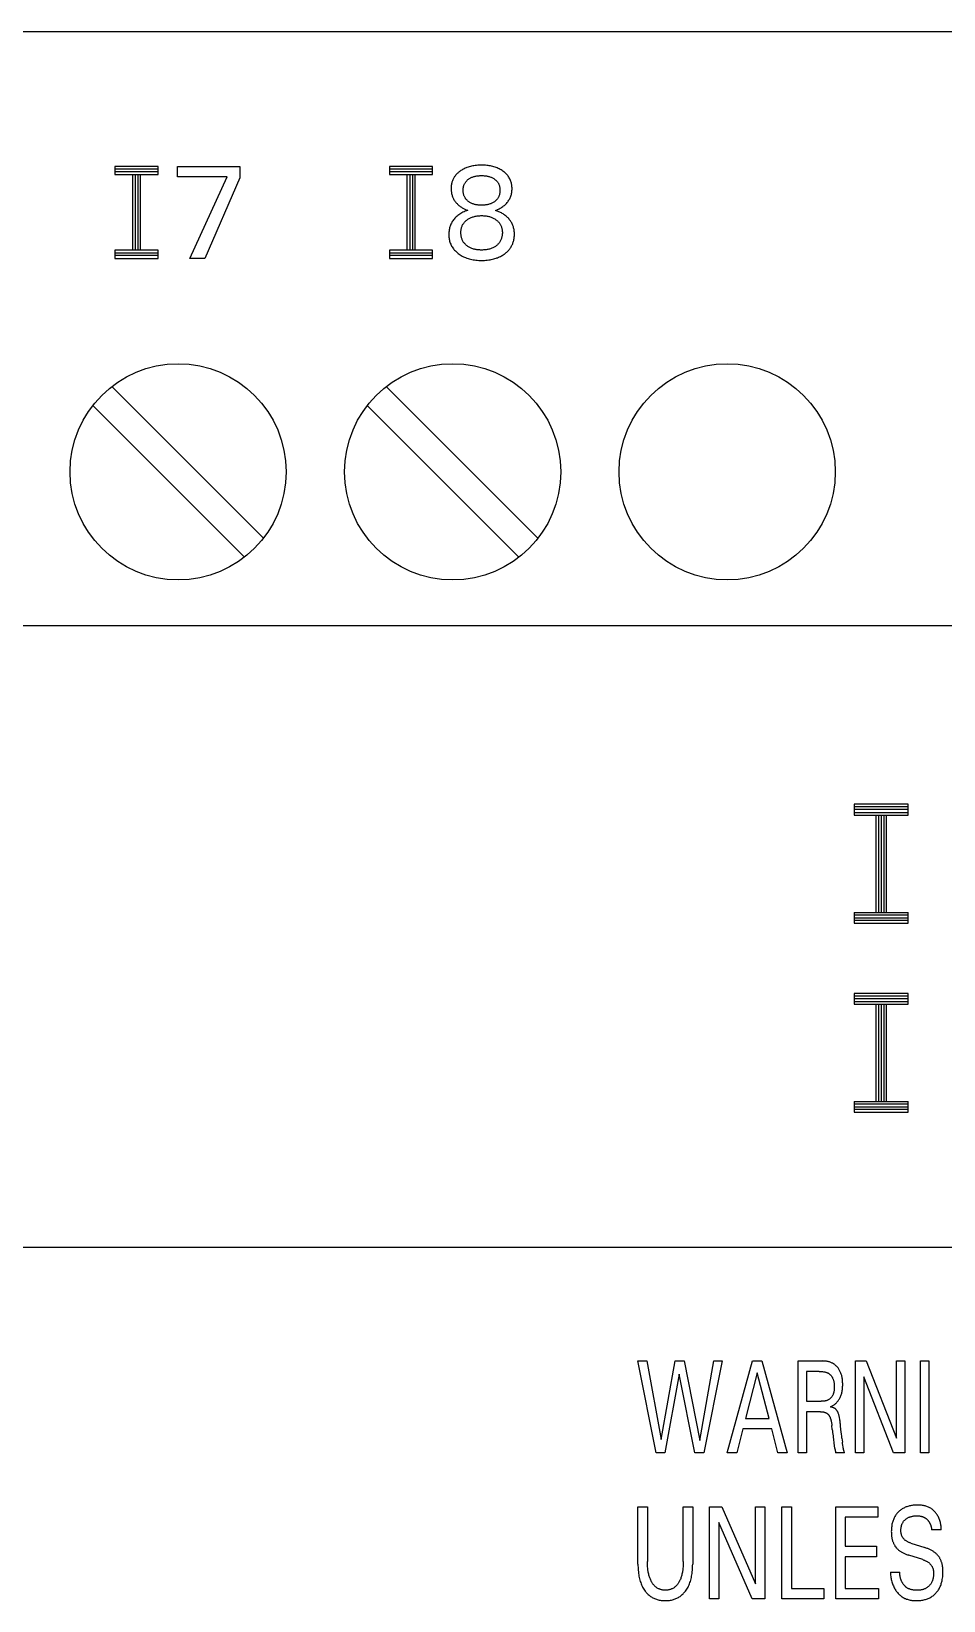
# Model space of a CAD drawing. Extents: x 0 to 420, y 0 to 297.
# Drawn here: x 134.96 to 151.84, y 223.99 to 253.03 of the extents above; entities that cross this region are included whole.
import ezdxf

# ---------------------------------------------------------------- set-up
doc = ezdxf.new("R2010")
doc.units = 0
doc.header["$LTSCALE"] = 23.1
doc.layers.add('10000_FRONT', color=7, linetype='CONTINUOUS')

msp = doc.modelspace()

# ---------------------------------------------------------------- linework, layer by layer
at = {"layer": '10000_FRONT', "color": 7, "linetype": 'CONTINUOUS'}
for p, q in [((89.189, 253.026), (194.189, 253.026)), ((136.509, 250.526), (136.509, 250.376)), ((137.309, 250.526), (136.509, 250.526)), ((137.309, 250.476), (136.509, 250.476)), ((137.309, 250.426), (136.509, 250.426)), ((136.509, 250.376), (137.309, 250.376)), ((136.834, 250.376), (136.834, 248.976)), ((136.884, 250.376), (136.884, 248.976)), ((136.934, 250.376), (136.934, 248.976)), ((136.984, 248.976), (136.984, 250.376)), ((137.309, 250.376), (137.309, 250.526)), ((137.669, 250.335), (137.669, 250.526)), ((137.669, 250.526), (138.824, 250.526)), ((138.584, 250.335), (137.669, 250.335)), ((137.899, 248.826), (138.584, 250.335)), ((138.824, 250.317), (138.172, 248.826)), ((138.824, 250.526), (138.824, 250.317)), ((141.589, 250.526), (141.589, 250.376)), ((142.389, 250.526), (141.589, 250.526)), ((142.389, 250.476), (141.589, 250.476)), ((142.389, 250.426), (141.589, 250.426)), ((141.589, 250.376), (142.389, 250.376)), ((141.914, 250.376), (141.914, 248.976)), ((141.964, 250.376), (141.964, 248.976)), ((142.014, 250.376), (142.014, 248.976)), ((142.064, 248.976), (142.064, 250.376)), ((142.389, 250.376), (142.389, 250.526)), ((136.509, 248.976), (136.509, 248.826)), ((137.309, 248.976), (136.509, 248.976)), ((136.509, 248.926), (137.309, 248.926)), ((137.309, 248.876), (136.509, 248.876)), ((136.509, 248.826), (137.309, 248.826)), ((137.309, 248.826), (137.309, 248.976)), ((138.172, 248.826), (137.899, 248.826)), ((141.589, 248.976), (141.589, 248.826)), ((142.389, 248.976), (141.589, 248.976)), ((141.589, 248.926), (142.389, 248.926)), ((142.389, 248.876), (141.589, 248.876)), ((141.589, 248.826), (142.389, 248.826)), ((142.389, 248.826), (142.389, 248.976)), ((139.258, 243.649), (136.452, 246.455)), ((144.338, 243.649), (141.532, 246.455)), ((136.099, 246.102), (138.905, 243.296)), ((141.179, 246.102), (143.985, 243.296)), ((194.189, 242.026), (89.189, 242.026)), ((150.189, 238.726), (150.189, 238.526)), ((151.189, 238.726), (150.189, 238.726)), ((151.189, 238.676), (150.189, 238.676)), ((151.189, 238.526), (151.189, 238.726)), ((151.189, 238.626), (150.189, 238.626)), ((150.189, 238.576), (151.189, 238.576)), ((150.189, 238.526), (151.189, 238.526)), ((150.589, 238.526), (150.589, 236.726)), ((150.639, 238.526), (150.639, 236.726)), ((150.689, 238.526), (150.689, 236.726)), ((150.739, 238.526), (150.739, 236.726)), ((150.789, 236.726), (150.789, 238.526)), ((150.189, 236.726), (150.189, 236.526)), ((150.189, 236.726), (151.189, 236.726)), ((151.189, 236.676), (150.189, 236.676)), ((150.189, 236.626), (151.189, 236.626)), ((151.189, 236.526), (151.189, 236.726)), ((151.189, 236.576), (150.189, 236.576)), ((150.189, 236.526), (151.189, 236.526)), ((150.189, 235.226), (150.189, 235.026)), ((151.189, 235.226), (150.189, 235.226)), ((151.189, 235.176), (150.189, 235.176)), ((151.189, 235.026), (151.189, 235.226)), ((151.189, 235.126), (150.189, 235.126)), ((150.189, 235.076), (151.189, 235.076)), ((150.189, 235.026), (151.189, 235.026)), ((150.589, 235.026), (150.589, 233.226)), ((150.639, 235.026), (150.639, 233.226)), ((150.689, 235.026), (150.689, 233.226)), ((150.739, 235.026), (150.739, 233.226)), ((150.789, 233.226), (150.789, 235.026)), ((150.189, 233.226), (150.189, 233.026)), ((150.189, 233.226), (151.189, 233.226)), ((151.189, 233.176), (150.189, 233.176)), ((151.189, 233.026), (151.189, 233.226)), ((150.189, 233.126), (151.189, 233.126)), ((151.189, 233.076), (150.189, 233.076)), ((150.189, 233.026), (151.189, 233.026)), ((194.189, 230.526), (89.189, 230.526)), ((146.524, 226.726), (146.189, 228.426)), ((146.189, 228.426), (146.352, 228.426)), ((146.352, 228.426), (146.615, 226.975)), ((146.615, 226.975), (146.875, 228.426)), ((146.875, 228.426), (147.041, 228.426)), ((147.041, 228.426), (147.331, 226.956)), ((147.331, 226.956), (147.59, 228.426)), ((147.744, 228.426), (147.407, 226.726)), ((147.59, 228.426), (147.744, 228.426)), ((147.842, 226.726), (148.31, 228.426)), ((148.396, 228.206), (148.178, 227.362)), ((148.31, 228.426), (148.481, 228.426)), ((148.615, 227.362), (148.396, 228.206)), ((148.481, 228.426), (148.948, 226.726)), ((149.154, 226.726), (149.154, 228.426)), ((149.154, 228.426), (149.608, 228.426)), ((149.31, 228.233), (149.31, 227.68)), ((149.54, 228.233), (149.31, 228.233)), ((150.211, 226.726), (150.211, 228.426)), ((150.211, 228.426), (150.414, 228.426)), ((150.414, 228.426), (150.97, 227)), ((150.97, 227), (150.97, 228.426)), ((150.97, 228.426), (151.125, 228.426)), ((151.125, 228.426), (151.125, 226.726)), ((151.416, 226.726), (151.416, 228.426)), ((151.416, 228.426), (151.571, 228.426)), ((151.571, 228.426), (151.571, 226.726)), ((146.951, 228.181), (146.688, 226.726)), ((147.242, 226.726), (146.951, 228.181)), ((150.366, 228.135), (150.366, 226.726)), ((150.916, 226.726), (150.366, 228.135)), ((149.31, 227.68), (149.581, 227.68)), ((148.178, 227.362), (148.615, 227.362)), ((149.31, 227.487), (149.31, 226.726)), ((149.566, 227.487), (149.31, 227.487)), ((148.128, 227.169), (148.015, 226.726)), ((148.664, 227.169), (148.128, 227.169)), ((148.779, 226.726), (148.664, 227.169)), ((149.784, 227.16), (149.777, 227.232)), ((149.963, 226.995), (149.972, 226.921)), ((149.985, 226.825), (149.978, 226.875)), ((146.688, 226.726), (146.524, 226.726)), ((147.407, 226.726), (147.242, 226.726)), ((148.015, 226.726), (147.842, 226.726)), ((148.948, 226.726), (148.779, 226.726)), ((149.31, 226.726), (149.154, 226.726)), ((150.01, 226.727), (149.844, 226.727)), ((150.366, 226.726), (150.211, 226.726)), ((151.125, 226.726), (150.916, 226.726)), ((151.571, 226.726), (151.416, 226.726)), ((146.189, 224.667), (146.189, 225.726)), ((146.189, 225.726), (146.363, 225.726)), ((146.363, 225.726), (146.363, 224.717)), ((147.027, 224.717), (147.027, 225.726)), ((147.027, 225.726), (147.201, 225.726)), ((147.201, 225.726), (147.201, 224.667)), ((147.513, 224.026), (147.513, 225.726)), ((147.513, 225.726), (147.74, 225.726)), ((147.74, 225.726), (148.363, 224.3)), ((148.363, 224.3), (148.363, 225.726)), ((148.363, 225.726), (148.536, 225.726)), ((148.536, 225.726), (148.536, 224.026)), ((148.853, 224.026), (148.853, 225.726)), ((148.853, 225.726), (149.028, 225.726)), ((149.028, 225.726), (149.028, 224.218)), ((149.847, 224.026), (149.847, 225.726)), ((149.847, 225.726), (150.624, 225.726)), ((150.624, 225.726), (150.624, 225.533)), ((147.687, 225.435), (147.687, 224.026)), ((148.302, 224.026), (147.687, 225.435)), ((150.022, 225.533), (150.022, 224.997)), ((150.624, 225.533), (150.022, 225.533)), ((151.238, 225.056), (151.495, 224.974)), ((151.798, 225.3), (151.621, 225.3)), ((150.022, 224.997), (150.601, 224.997)), ((150.022, 224.804), (150.022, 224.218)), ((150.601, 224.804), (150.022, 224.804)), ((150.601, 224.997), (150.601, 224.804)), ((151.457, 224.75), (151.2, 224.832)), ((150.862, 224.518), (151.037, 224.518)), ((149.028, 224.218), (149.629, 224.218)), ((149.629, 224.218), (149.629, 224.026)), ((150.022, 224.218), (150.641, 224.218)), ((150.641, 224.218), (150.641, 224.026)), ((147.687, 224.026), (147.513, 224.026)), ((148.536, 224.026), (148.302, 224.026)), ((149.629, 224.026), (148.853, 224.026)), ((150.641, 224.026), (149.847, 224.026))]:
    msp.add_line(p, q, dxfattribs=at)
for points in [[(143.024, 250.506), (143.007, 250.499), (142.991, 250.492), (142.975, 250.485), (142.959, 250.477), (142.943, 250.468), (142.928, 250.459), (142.913, 250.45), (142.9, 250.441), (142.888, 250.432), (142.876, 250.423), (142.864, 250.414), (142.853, 250.404), (142.842, 250.394), (142.831, 250.383), (142.821, 250.372), (142.812, 250.36), (142.803, 250.349), (142.795, 250.338), (142.787, 250.326), (142.78, 250.314), (142.773, 250.301), (142.767, 250.289), (142.761, 250.276), (142.756, 250.263), (142.751, 250.249), (142.746, 250.235), (142.743, 250.221), (142.739, 250.206), (142.737, 250.192), (142.734, 250.177), (142.733, 250.162), (142.732, 250.147), (142.731, 250.132), (142.731, 250.117), (142.731, 250.101), (142.732, 250.086), (142.733, 250.07), (142.735, 250.055), (142.737, 250.039), (142.74, 250.024), (142.744, 250.009), (142.748, 249.994), (142.753, 249.98), (142.758, 249.966), (142.763, 249.952), (142.77, 249.938), (142.776, 249.925), (142.784, 249.912), (142.791, 249.899), (142.8, 249.887), (142.809, 249.874), (142.819, 249.862), (142.829, 249.85), (142.84, 249.839), (142.851, 249.828), (142.862, 249.817), (142.874, 249.807), (142.886, 249.797), (142.898, 249.788), (142.909, 249.779), (142.921, 249.771), (142.933, 249.763), (142.946, 249.756), (142.958, 249.749), (142.971, 249.742), (142.984, 249.736), (142.997, 249.73), (143.011, 249.725), (143.024, 249.719), (143.038, 249.715)], [(143.058, 249.874), (143.05, 249.88), (143.042, 249.886), (143.034, 249.893), (143.027, 249.9), (143.02, 249.907), (143.013, 249.914), (143.006, 249.922), (143, 249.93), (142.994, 249.939), (142.988, 249.949), (142.982, 249.959), (142.977, 249.969), (142.973, 249.979), (142.969, 249.99), (142.965, 250.001), (142.962, 250.011), (142.96, 250.022), (142.958, 250.032), (142.956, 250.043), (142.955, 250.053), (142.954, 250.064), (142.954, 250.075), (142.954, 250.086), (142.954, 250.096), (142.954, 250.107), (142.955, 250.118), (142.956, 250.128), (142.958, 250.139), (142.96, 250.149), (142.962, 250.16), (142.965, 250.17), (142.969, 250.181), (142.973, 250.191), (142.978, 250.202), (142.983, 250.212), (142.988, 250.221), (142.994, 250.231), (143.001, 250.24), (143.007, 250.248), (143.014, 250.256), (143.021, 250.263), (143.028, 250.27), (143.035, 250.277), (143.043, 250.283), (143.051, 250.29), (143.06, 250.295), (143.07, 250.302), (143.081, 250.309), (143.092, 250.315), (143.103, 250.32), (143.115, 250.326), (143.126, 250.33), (143.139, 250.335), (143.152, 250.339), (143.165, 250.343), (143.178, 250.346), (143.191, 250.349), (143.205, 250.351), (143.22, 250.353), (143.234, 250.355), (143.249, 250.356), (143.264, 250.357), (143.279, 250.358), (143.295, 250.358), (143.31, 250.358), (143.325, 250.357), (143.34, 250.356), (143.355, 250.355), (143.369, 250.353), (143.384, 250.351), (143.398, 250.349), (143.411, 250.346), (143.424, 250.343), (143.437, 250.339), (143.45, 250.335), (143.463, 250.33), (143.474, 250.326), (143.486, 250.32), (143.497, 250.315), (143.508, 250.309), (143.519, 250.302), (143.529, 250.295), (143.531, 250.294)], [(143.551, 249.713), (143.57, 249.72), (143.588, 249.727), (143.606, 249.735), (143.623, 249.744), (143.64, 249.753), (143.656, 249.763), (143.672, 249.773), (143.688, 249.784), (143.703, 249.795), (143.717, 249.807), (143.73, 249.819), (143.743, 249.831), (143.756, 249.844), (143.767, 249.857), (143.779, 249.871), (143.789, 249.886), (143.799, 249.9), (143.808, 249.915), (143.816, 249.93), (143.823, 249.945), (143.83, 249.961), (143.836, 249.977), (143.841, 249.993), (143.846, 250.01), (143.85, 250.028), (143.853, 250.045), (143.855, 250.063), (143.857, 250.081), (143.858, 250.099), (143.858, 250.117), (143.858, 250.134), (143.857, 250.151), (143.856, 250.167), (143.854, 250.184), (143.851, 250.201), (143.847, 250.217), (143.843, 250.233), (143.838, 250.249), (143.832, 250.266), (143.825, 250.283), (143.817, 250.299), (143.808, 250.315), (143.799, 250.331), (143.789, 250.346), (143.778, 250.36), (143.767, 250.373), (143.755, 250.386), (143.743, 250.397), (143.731, 250.409), (143.718, 250.42), (143.704, 250.43), (143.69, 250.44), (143.676, 250.45), (143.659, 250.461), (143.641, 250.471), (143.622, 250.481), (143.603, 250.49), (143.584, 250.498), (143.565, 250.506), (143.544, 250.513), (143.523, 250.52), (143.502, 250.526), (143.481, 250.531), (143.459, 250.536), (143.438, 250.54), (143.414, 250.543), (143.39, 250.546), (143.366, 250.548), (143.342, 250.55), (143.318, 250.551), (143.295, 250.551), (143.271, 250.551), (143.247, 250.55), (143.223, 250.548), (143.199, 250.546), (143.175, 250.543), (143.151, 250.54), (143.13, 250.536), (143.108, 250.531), (143.087, 250.526), (143.066, 250.52), (143.045, 250.513), (143.024, 250.506)], [(143.531, 250.294), (143.54, 250.288), (143.549, 250.281), (143.558, 250.273), (143.566, 250.265), (143.574, 250.257), (143.581, 250.249), (143.588, 250.24), (143.595, 250.231), (143.601, 250.221), (143.606, 250.212), (143.612, 250.202), (143.616, 250.191), (143.62, 250.181), (143.624, 250.17), (143.627, 250.16), (143.629, 250.149), (143.631, 250.139), (143.633, 250.128), (143.634, 250.118), (143.635, 250.107), (143.635, 250.096), (143.635, 250.086), (143.635, 250.075), (143.635, 250.064), (143.634, 250.053), (143.633, 250.043), (143.631, 250.032), (143.629, 250.022), (143.627, 250.011), (143.624, 250.001), (143.62, 249.99), (143.616, 249.979), (143.612, 249.969), (143.607, 249.959), (143.601, 249.949), (143.595, 249.939), (143.589, 249.93), (143.583, 249.922), (143.576, 249.914), (143.569, 249.907), (143.562, 249.9), (143.555, 249.893), (143.547, 249.886), (143.539, 249.88), (143.531, 249.874), (143.52, 249.867), (143.509, 249.86), (143.498, 249.854), (143.487, 249.848), (143.475, 249.843), (143.464, 249.838), (143.451, 249.833), (143.438, 249.829), (143.425, 249.825), (143.412, 249.821), (143.398, 249.818), (143.385, 249.816), (143.37, 249.814), (143.355, 249.812), (143.34, 249.81), (143.325, 249.809), (143.31, 249.809), (143.295, 249.809), (143.279, 249.809), (143.264, 249.809), (143.249, 249.81), (143.234, 249.812), (143.219, 249.814), (143.204, 249.816), (143.191, 249.818), (143.177, 249.821), (143.164, 249.825), (143.151, 249.829), (143.138, 249.833), (143.125, 249.838), (143.114, 249.843), (143.102, 249.848), (143.091, 249.854), (143.08, 249.86), (143.069, 249.867), (143.058, 249.874)], [(143.038, 249.715), (143.015, 249.707), (142.993, 249.698), (142.971, 249.689), (142.95, 249.679), (142.93, 249.669), (142.91, 249.657), (142.892, 249.646), (142.874, 249.633), (142.856, 249.62), (142.841, 249.607), (142.827, 249.594), (142.813, 249.581), (142.799, 249.567), (142.786, 249.553), (142.774, 249.538), (142.763, 249.522), (142.753, 249.507), (142.743, 249.491), (142.735, 249.475), (142.727, 249.458), (142.719, 249.442), (142.713, 249.424), (142.707, 249.407), (142.702, 249.388), (142.698, 249.37), (142.694, 249.351), (142.692, 249.332), (142.69, 249.312), (142.689, 249.293), (142.689, 249.274), (142.689, 249.255), (142.69, 249.237), (142.691, 249.218), (142.693, 249.2), (142.696, 249.181), (142.7, 249.163), (142.704, 249.145), (142.71, 249.127), (142.716, 249.108), (142.723, 249.09), (142.732, 249.072), (142.741, 249.054), (142.751, 249.037), (142.762, 249.02), (142.773, 249.004), (142.784, 248.99), (142.796, 248.976), (142.809, 248.963), (142.822, 248.95), (142.836, 248.938), (142.85, 248.926), (142.864, 248.915), (142.879, 248.904), (142.898, 248.891), (142.917, 248.879), (142.937, 248.868), (142.958, 248.857), (142.978, 248.848), (142.999, 248.839), (143.022, 248.83), (143.045, 248.823), (143.068, 248.816), (143.091, 248.81), (143.114, 248.805), (143.138, 248.8), (143.164, 248.796), (143.19, 248.793), (143.216, 248.79), (143.242, 248.788), (143.268, 248.787), (143.295, 248.787), (143.321, 248.787), (143.347, 248.788), (143.373, 248.79), (143.4, 248.792), (143.426, 248.796), (143.452, 248.8), (143.474, 248.804), (143.497, 248.809), (143.519, 248.815), (143.541, 248.821), (143.563, 248.828)], [(143.563, 248.828), (143.577, 248.833), (143.59, 248.838), (143.608, 248.846), (143.626, 248.854), (143.643, 248.863), (143.661, 248.872), (143.677, 248.881), (143.694, 248.892), (143.71, 248.903), (143.723, 248.912), (143.736, 248.922), (143.749, 248.932), (143.761, 248.943), (143.773, 248.954), (143.785, 248.966), (143.796, 248.978), (143.807, 248.99), (143.817, 249.003), (143.826, 249.015), (143.834, 249.028), (143.843, 249.041), (143.85, 249.055), (143.857, 249.069), (143.864, 249.083), (143.87, 249.097), (143.875, 249.112), (143.88, 249.126), (143.885, 249.142), (143.889, 249.158), (143.893, 249.175), (143.896, 249.191), (143.898, 249.207), (143.9, 249.224), (143.901, 249.241), (143.902, 249.257), (143.902, 249.274), (143.901, 249.291), (143.901, 249.307), (143.899, 249.324), (143.897, 249.341), (143.895, 249.358), (143.891, 249.374), (143.888, 249.391), (143.883, 249.407), (143.878, 249.422), (143.873, 249.437), (143.867, 249.452), (143.86, 249.466), (143.853, 249.481), (143.845, 249.495), (143.836, 249.508), (143.827, 249.522), (143.817, 249.535), (143.807, 249.548), (143.796, 249.561), (143.784, 249.573), (143.772, 249.585), (143.76, 249.597), (143.747, 249.608), (143.734, 249.618), (143.721, 249.629), (143.707, 249.639), (143.692, 249.648), (143.678, 249.657), (143.663, 249.666), (143.647, 249.674), (143.632, 249.682), (143.616, 249.689), (143.6, 249.696), (143.584, 249.702), (143.568, 249.708), (143.551, 249.713)], [(143.03, 249.055), (143.027, 249.057), (143.017, 249.065), (143.007, 249.073), (142.997, 249.082), (142.988, 249.092), (142.979, 249.101), (142.971, 249.112), (142.963, 249.122), (142.956, 249.133), (142.949, 249.144), (142.943, 249.155), (142.937, 249.167), (142.933, 249.179), (142.928, 249.191), (142.924, 249.204), (142.921, 249.217), (142.918, 249.231), (142.915, 249.245), (142.914, 249.259), (142.912, 249.273), (142.912, 249.287), (142.911, 249.301), (142.912, 249.314), (142.912, 249.326), (142.913, 249.338), (142.915, 249.35), (142.916, 249.362), (142.919, 249.374), (142.921, 249.385), (142.925, 249.397), (142.928, 249.409), (142.933, 249.421), (142.938, 249.433), (142.944, 249.445), (142.95, 249.456), (142.957, 249.467), (142.964, 249.477), (142.971, 249.486), (142.978, 249.495), (142.986, 249.504), (142.994, 249.512), (143.003, 249.52), (143.011, 249.527), (143.02, 249.534), (143.029, 249.541), (143.041, 249.549), (143.054, 249.557), (143.066, 249.564), (143.079, 249.571), (143.092, 249.577), (143.105, 249.583), (143.119, 249.588), (143.134, 249.593), (143.148, 249.597), (143.163, 249.601), (143.178, 249.605), (143.193, 249.608), (143.21, 249.61), (143.227, 249.612), (143.244, 249.614), (143.261, 249.615), (143.278, 249.616), (143.295, 249.616), (143.312, 249.616), (143.329, 249.615), (143.346, 249.614), (143.363, 249.612), (143.38, 249.61), (143.396, 249.608), (143.412, 249.605), (143.427, 249.601), (143.441, 249.598), (143.456, 249.593), (143.471, 249.588), (143.485, 249.583), (143.498, 249.577), (143.511, 249.571), (143.524, 249.564), (143.537, 249.557), (143.549, 249.549), (143.561, 249.541)], [(143.561, 249.541), (143.57, 249.534), (143.579, 249.527), (143.588, 249.52), (143.596, 249.512), (143.604, 249.504), (143.612, 249.495), (143.619, 249.487), (143.626, 249.478), (143.634, 249.467), (143.64, 249.456), (143.647, 249.445), (143.652, 249.434), (143.657, 249.422), (143.662, 249.41), (143.666, 249.398), (143.669, 249.386), (143.672, 249.374), (143.674, 249.362), (143.676, 249.35), (143.677, 249.338), (143.678, 249.326), (143.679, 249.314), (143.679, 249.301), (143.679, 249.289), (143.678, 249.277), (143.677, 249.264), (143.676, 249.252), (143.674, 249.24), (143.672, 249.228), (143.669, 249.216), (143.666, 249.204), (143.662, 249.191), (143.658, 249.179), (143.652, 249.167), (143.647, 249.155), (143.641, 249.144), (143.634, 249.133), (143.627, 249.122), (143.62, 249.113), (143.613, 249.104), (143.605, 249.095), (143.597, 249.087), (143.589, 249.079), (143.58, 249.071), (143.571, 249.064), (143.562, 249.057), (143.55, 249.048), (143.538, 249.041), (143.525, 249.033), (143.513, 249.026), (143.5, 249.02), (143.486, 249.014), (143.472, 249.008), (143.457, 249.003), (143.442, 248.999), (143.427, 248.995), (143.412, 248.991), (143.397, 248.988), (143.38, 248.986), (143.363, 248.983), (143.346, 248.982), (143.329, 248.981), (143.312, 248.98), (143.295, 248.98), (143.277, 248.98), (143.26, 248.981), (143.243, 248.982), (143.226, 248.983), (143.209, 248.986), (143.192, 248.988), (143.177, 248.991), (143.162, 248.995), (143.147, 248.999), (143.132, 249.003), (143.117, 249.008), (143.103, 249.014), (143.09, 249.02), (143.077, 249.026), (143.065, 249.032), (143.053, 249.039), (143.041, 249.047), (143.03, 249.055)], [(149.54, 228.233), (149.553, 228.233), (149.566, 228.232), (149.579, 228.232), (149.593, 228.23), (149.606, 228.229), (149.619, 228.227), (149.628, 228.226), (149.638, 228.224), (149.647, 228.222), (149.656, 228.22), (149.666, 228.217), (149.675, 228.214), (149.684, 228.211), (149.691, 228.208), (149.699, 228.204), (149.706, 228.201), (149.713, 228.197), (149.72, 228.193), (149.727, 228.188), (149.733, 228.183), (149.74, 228.178), (149.746, 228.172), (149.752, 228.167), (149.758, 228.16), (149.763, 228.154), (149.769, 228.147), (149.773, 228.14), (149.778, 228.133), (149.782, 228.126), (149.787, 228.118), (149.791, 228.109), (149.795, 228.1), (149.798, 228.092), (149.802, 228.083), (149.805, 228.073), (149.807, 228.064), (149.81, 228.055), (149.812, 228.046), (149.814, 228.033), (149.816, 228.02), (149.818, 228.007), (149.819, 227.995), (149.82, 227.982), (149.821, 227.969), (149.821, 227.956), (149.821, 227.942), (149.821, 227.932), (149.821, 227.922), (149.821, 227.912), (149.82, 227.902), (149.819, 227.892), (149.818, 227.882), (149.817, 227.872), (149.815, 227.863), (149.814, 227.853), (149.811, 227.843), (149.809, 227.834), (149.806, 227.824), (149.803, 227.815), (149.799, 227.806), (149.795, 227.796), (149.791, 227.788), (149.786, 227.78), (149.781, 227.772), (149.776, 227.765), (149.77, 227.757), (149.764, 227.75), (149.758, 227.743), (149.751, 227.737), (149.745, 227.73), (149.737, 227.724), (149.73, 227.719), (149.722, 227.714), (149.715, 227.709), (149.706, 227.705), (149.698, 227.701), (149.69, 227.697), (149.681, 227.694), (149.672, 227.691), (149.663, 227.689), (149.654, 227.687), (149.645, 227.685), (149.636, 227.683), (149.627, 227.682), (149.618, 227.681), (149.609, 227.681), (149.599, 227.68), (149.59, 227.68), (149.581, 227.68)], [(149.752, 227.576), (149.763, 227.581), (149.774, 227.587), (149.785, 227.593), (149.796, 227.599), (149.806, 227.606), (149.816, 227.613), (149.826, 227.62), (149.836, 227.628), (149.845, 227.636), (149.854, 227.645), (149.863, 227.654), (149.871, 227.663), (149.881, 227.674), (149.891, 227.686), (149.9, 227.699), (149.908, 227.712), (149.916, 227.725), (149.923, 227.738), (149.93, 227.752), (149.937, 227.767), (149.943, 227.782), (149.949, 227.797), (149.954, 227.813), (149.958, 227.829), (149.962, 227.844), (149.965, 227.86), (149.969, 227.879), (149.971, 227.897), (149.974, 227.915), (149.975, 227.934), (149.976, 227.952), (149.977, 227.971), (149.977, 227.989), (149.977, 228.009), (149.976, 228.029), (149.975, 228.049), (149.973, 228.068), (149.971, 228.088), (149.968, 228.107), (149.964, 228.127), (149.961, 228.141), (149.958, 228.156), (149.954, 228.17), (149.949, 228.184), (149.944, 228.198), (149.939, 228.212), (149.933, 228.226), (149.926, 228.239), (149.92, 228.252), (149.913, 228.263), (149.906, 228.275), (149.898, 228.286), (149.89, 228.297), (149.881, 228.308), (149.872, 228.318), (149.863, 228.328), (149.852, 228.338), (149.84, 228.348), (149.829, 228.358), (149.816, 228.366), (149.804, 228.375), (149.791, 228.382), (149.779, 228.388), (149.768, 228.394), (149.756, 228.399), (149.743, 228.404), (149.731, 228.408), (149.718, 228.411), (149.706, 228.415), (149.692, 228.418), (149.678, 228.42), (149.664, 228.422), (149.65, 228.424), (149.636, 228.425), (149.622, 228.425), (149.608, 228.426)], [(149.566, 227.487), (149.574, 227.487), (149.581, 227.487), (149.589, 227.486), (149.597, 227.486), (149.604, 227.485), (149.612, 227.484), (149.619, 227.482), (149.626, 227.481), (149.632, 227.48), (149.638, 227.478), (149.643, 227.477), (149.649, 227.475), (149.654, 227.473), (149.659, 227.471), (149.665, 227.468), (149.67, 227.466), (149.675, 227.463), (149.68, 227.46), (149.684, 227.457), (149.689, 227.454), (149.693, 227.451), (149.697, 227.448), (149.701, 227.444), (149.705, 227.441), (149.709, 227.437), (149.712, 227.433), (149.716, 227.428), (149.72, 227.424), (149.723, 227.419), (149.726, 227.415), (149.729, 227.41), (149.732, 227.405), (149.735, 227.4), (149.737, 227.395), (149.74, 227.39), (149.742, 227.385), (149.745, 227.377), (149.748, 227.37), (149.751, 227.363), (149.753, 227.355), (149.755, 227.348), (149.758, 227.34), (149.76, 227.333), (149.762, 227.325), (149.763, 227.318), (149.766, 227.307), (149.768, 227.296), (149.77, 227.286), (149.772, 227.275), (149.773, 227.264), (149.775, 227.253), (149.776, 227.242), (149.777, 227.232)], [(149.945, 227.16), (149.939, 227.224), (149.935, 227.256), (149.933, 227.275), (149.931, 227.294), (149.928, 227.314), (149.926, 227.333), (149.923, 227.352), (149.919, 227.371), (149.917, 227.384), (149.914, 227.397), (149.911, 227.409), (149.907, 227.422), (149.904, 227.434), (149.9, 227.446), (149.895, 227.459), (149.893, 227.466), (149.89, 227.472), (149.887, 227.479), (149.884, 227.486), (149.88, 227.492), (149.877, 227.499), (149.873, 227.505), (149.869, 227.511), (149.864, 227.517), (149.859, 227.523), (149.854, 227.529), (149.848, 227.534), (149.842, 227.539), (149.836, 227.544), (149.83, 227.548), (149.824, 227.552), (149.818, 227.555), (149.811, 227.558), (149.805, 227.561), (149.798, 227.564), (149.789, 227.567), (149.78, 227.57), (149.771, 227.572), (149.761, 227.574), (149.752, 227.576)], [(149.784, 227.16), (149.788, 227.13), (149.791, 227.1), (149.798, 227.039)], [(149.963, 226.995), (149.958, 227.034), (149.954, 227.073), (149.949, 227.116), (149.945, 227.16)], [(149.798, 227.039), (149.801, 227.009), (149.805, 226.978)], [(149.805, 226.978), (149.807, 226.953), (149.81, 226.929)], [(149.81, 226.929), (149.811, 226.916), (149.813, 226.904), (149.814, 226.892), (149.816, 226.88), (149.818, 226.868), (149.82, 226.856), (149.822, 226.845), (149.824, 226.833), (149.826, 226.827), (149.827, 226.821), (149.832, 226.802)], [(149.832, 226.802), (149.834, 226.796), (149.835, 226.79), (149.837, 226.783), (149.838, 226.777), (149.839, 226.77), (149.84, 226.763), (149.841, 226.756), (149.842, 226.749), (149.843, 226.742), (149.844, 226.735), (149.844, 226.727)], [(149.978, 226.875), (149.976, 226.886), (149.975, 226.898), (149.973, 226.909), (149.972, 226.921)], [(149.999, 226.764), (149.998, 226.767), (149.997, 226.77), (149.997, 226.773), (149.996, 226.776), (149.994, 226.78), (149.993, 226.785), (149.992, 226.79), (149.991, 226.795), (149.99, 226.8), (149.989, 226.805), (149.988, 226.81), (149.987, 226.815), (149.986, 226.82), (149.985, 226.825)], [(150.01, 226.727), (150.009, 226.73), (150.008, 226.734), (150.008, 226.737), (150.007, 226.74), (150.006, 226.744), (150.005, 226.747), (150.004, 226.75), (150.003, 226.753), (150.002, 226.756), (150.001, 226.758), (149.999, 226.764)], [(151.798, 225.3), (151.799, 225.317), (151.799, 225.334), (151.799, 225.352), (151.797, 225.369), (151.795, 225.386), (151.793, 225.404), (151.789, 225.421), (151.785, 225.438), (151.781, 225.456), (151.775, 225.473), (151.769, 225.49), (151.763, 225.507), (151.755, 225.523), (151.747, 225.539), (151.739, 225.555), (151.73, 225.57), (151.721, 225.584), (151.712, 225.598), (151.702, 225.611), (151.691, 225.624), (151.68, 225.637), (151.669, 225.649), (151.657, 225.66), (151.645, 225.671), (151.632, 225.681), (151.619, 225.691), (151.605, 225.7), (151.591, 225.708), (151.577, 225.716), (151.563, 225.722), (151.548, 225.729), (151.533, 225.734), (151.517, 225.739), (151.502, 225.743), (151.486, 225.747), (151.47, 225.75), (151.454, 225.753), (151.437, 225.755), (151.421, 225.756), (151.405, 225.758), (151.388, 225.759), (151.372, 225.759), (151.355, 225.759), (151.337, 225.759), (151.319, 225.758), (151.301, 225.757), (151.283, 225.756), (151.265, 225.753), (151.247, 225.751), (151.23, 225.747), (151.214, 225.744), (151.198, 225.74), (151.182, 225.735), (151.166, 225.73), (151.151, 225.724), (151.135, 225.718), (151.12, 225.711), (151.106, 225.704), (151.092, 225.696), (151.079, 225.688), (151.065, 225.68), (151.052, 225.671), (151.04, 225.661), (151.027, 225.651), (151.015, 225.64), (151.003, 225.629), (150.992, 225.617), (150.981, 225.604), (150.971, 225.592), (150.961, 225.579), (150.952, 225.565), (150.944, 225.551), (150.935, 225.536), (150.927, 225.521), (150.92, 225.505), (150.914, 225.489), (150.908, 225.473), (150.902, 225.457), (150.897, 225.44), (150.893, 225.424), (150.889, 225.405), (150.885, 225.386), (150.883, 225.366), (150.88, 225.347), (150.879, 225.327), (150.877, 225.308), (150.877, 225.288), (150.876, 225.269)], [(151.238, 225.056), (151.228, 225.059), (151.218, 225.062), (151.208, 225.066), (151.199, 225.07), (151.189, 225.075), (151.18, 225.079), (151.17, 225.084), (151.161, 225.09), (151.152, 225.095), (151.144, 225.101), (151.135, 225.107), (151.129, 225.113), (151.122, 225.119), (151.115, 225.126), (151.109, 225.132), (151.103, 225.139), (151.097, 225.146), (151.092, 225.153), (151.087, 225.161), (151.082, 225.168), (151.078, 225.176), (151.074, 225.184), (151.07, 225.193), (151.067, 225.202), (151.064, 225.211), (151.062, 225.22), (151.06, 225.229), (151.058, 225.238), (151.056, 225.248), (151.055, 225.257), (151.054, 225.267), (151.054, 225.276), (151.054, 225.286), (151.054, 225.297), (151.054, 225.309), (151.055, 225.321), (151.056, 225.332), (151.057, 225.343), (151.059, 225.355), (151.062, 225.366), (151.065, 225.377), (151.068, 225.387), (151.071, 225.397), (151.074, 225.406), (151.078, 225.415), (151.083, 225.425), (151.087, 225.434), (151.093, 225.442), (151.098, 225.451), (151.104, 225.459), (151.11, 225.466), (151.117, 225.474), (151.124, 225.481), (151.131, 225.488), (151.138, 225.494), (151.146, 225.5), (151.154, 225.506), (151.163, 225.512), (151.172, 225.518), (151.182, 225.523), (151.191, 225.528), (151.201, 225.533), (151.211, 225.537), (151.222, 225.541), (151.233, 225.545), (151.244, 225.548), (151.256, 225.551), (151.267, 225.553), (151.278, 225.556), (151.291, 225.558), (151.304, 225.559), (151.317, 225.56), (151.33, 225.561), (151.342, 225.562), (151.355, 225.562), (151.366, 225.561), (151.377, 225.561), (151.388, 225.56), (151.399, 225.559), (151.41, 225.557), (151.421, 225.555), (151.429, 225.553), (151.437, 225.551), (151.445, 225.548)], [(151.445, 225.548), (151.452, 225.546), (151.459, 225.543), (151.466, 225.541), (151.472, 225.538), (151.479, 225.534), (151.485, 225.531), (151.491, 225.528), (151.497, 225.524), (151.503, 225.521), (151.509, 225.517), (151.514, 225.513), (151.52, 225.509), (151.525, 225.505), (151.531, 225.5), (151.536, 225.496), (151.541, 225.491), (151.547, 225.486), (151.552, 225.48), (151.556, 225.475), (151.561, 225.47), (151.566, 225.464), (151.57, 225.458), (151.574, 225.452), (151.578, 225.446), (151.582, 225.44), (151.586, 225.434), (151.589, 225.427), (151.592, 225.421), (151.595, 225.414), (151.598, 225.407), (151.601, 225.401), (151.604, 225.394), (151.606, 225.387), (151.608, 225.38), (151.61, 225.372), (151.612, 225.364), (151.614, 225.356), (151.616, 225.348), (151.617, 225.34), (151.618, 225.332), (151.619, 225.324), (151.62, 225.316), (151.621, 225.308), (151.621, 225.3)], [(150.876, 225.269), (150.877, 225.254), (150.877, 225.239), (150.878, 225.224), (150.879, 225.209), (150.88, 225.195), (150.882, 225.18), (150.884, 225.165), (150.887, 225.15), (150.889, 225.139), (150.892, 225.127), (150.895, 225.116), (150.898, 225.105), (150.901, 225.094), (150.905, 225.083), (150.909, 225.072), (150.914, 225.061), (150.918, 225.05), (150.923, 225.04), (150.928, 225.03), (150.933, 225.021), (150.939, 225.012), (150.944, 225.002), (150.95, 224.993), (150.957, 224.985), (150.963, 224.976), (150.97, 224.968), (150.978, 224.959), (150.986, 224.951), (150.994, 224.943), (151.003, 224.935), (151.012, 224.928), (151.021, 224.921), (151.03, 224.914), (151.04, 224.907), (151.051, 224.9), (151.061, 224.893), (151.072, 224.886), (151.084, 224.88), (151.095, 224.874), (151.106, 224.869), (151.119, 224.863), (151.132, 224.857), (151.146, 224.851), (151.159, 224.846), (151.173, 224.841), (151.186, 224.836), (151.2, 224.832)], [(151.457, 224.75), (151.467, 224.746), (151.478, 224.742), (151.489, 224.738), (151.499, 224.734), (151.51, 224.729), (151.52, 224.724), (151.53, 224.719), (151.54, 224.713), (151.549, 224.708), (151.559, 224.701), (151.568, 224.694), (151.576, 224.688), (151.583, 224.682), (151.59, 224.675), (151.597, 224.669), (151.603, 224.661), (151.609, 224.654), (151.615, 224.646), (151.621, 224.638), (151.626, 224.63), (151.631, 224.622), (151.635, 224.614), (151.639, 224.605), (151.642, 224.595), (151.645, 224.586), (151.648, 224.577), (151.65, 224.567), (151.652, 224.557), (151.654, 224.547), (151.655, 224.538), (151.656, 224.528), (151.657, 224.518), (151.657, 224.507), (151.658, 224.496), (151.658, 224.484), (151.657, 224.473), (151.657, 224.461), (151.656, 224.449), (151.655, 224.438), (151.653, 224.426), (151.652, 224.415), (151.649, 224.404), (151.647, 224.392), (151.644, 224.381), (151.641, 224.37), (151.637, 224.36), (151.633, 224.349), (151.628, 224.338), (151.623, 224.328), (151.618, 224.319), (151.612, 224.309), (151.606, 224.3), (151.6, 224.292), (151.593, 224.283), (151.586, 224.275), (151.579, 224.267), (151.571, 224.259), (151.563, 224.252), (151.555, 224.245), (151.546, 224.238), (151.538, 224.232), (151.529, 224.226), (151.519, 224.22), (151.51, 224.215), (151.5, 224.211), (151.49, 224.207), (151.479, 224.203), (151.469, 224.199), (151.458, 224.196), (151.448, 224.194), (151.437, 224.192), (151.426, 224.19), (151.415, 224.188), (151.404, 224.187), (151.393, 224.186), (151.381, 224.185), (151.37, 224.185), (151.359, 224.185), (151.347, 224.185), (151.335, 224.185), (151.323, 224.185), (151.312, 224.186), (151.3, 224.187), (151.288, 224.188), (151.277, 224.19), (151.265, 224.192), (151.254, 224.194), (151.242, 224.197), (151.231, 224.2), (151.22, 224.203), (151.21, 224.207)], [(151.831, 224.551), (151.83, 224.565), (151.83, 224.579), (151.828, 224.593), (151.827, 224.607), (151.825, 224.621), (151.823, 224.635), (151.821, 224.648), (151.818, 224.66), (151.815, 224.672), (151.812, 224.683), (151.809, 224.695), (151.805, 224.706), (151.801, 224.718), (151.797, 224.729), (151.792, 224.74), (151.787, 224.751), (151.782, 224.761), (151.777, 224.771), (151.772, 224.781), (151.766, 224.79), (151.76, 224.8), (151.753, 224.809), (151.746, 224.818), (151.739, 224.827), (151.732, 224.835), (151.724, 224.844), (151.716, 224.852), (151.708, 224.86), (151.699, 224.868), (151.69, 224.875), (151.681, 224.883), (151.671, 224.89), (151.66, 224.897), (151.649, 224.904), (151.638, 224.911), (151.627, 224.918), (151.615, 224.924), (151.604, 224.93), (151.592, 224.936), (151.578, 224.942), (151.565, 224.948), (151.551, 224.954), (151.537, 224.959), (151.523, 224.964), (151.509, 224.969), (151.495, 224.974)], [(146.189, 224.667), (146.189, 224.638), (146.19, 224.61), (146.191, 224.581), (146.193, 224.553), (146.196, 224.525), (146.199, 224.496), (146.203, 224.468), (146.207, 224.444), (146.212, 224.42), (146.218, 224.396), (146.224, 224.372), (146.231, 224.348), (146.239, 224.325), (146.247, 224.302), (146.256, 224.282), (146.265, 224.262), (146.274, 224.242), (146.285, 224.223), (146.296, 224.204), (146.308, 224.186), (146.321, 224.168), (146.332, 224.154), (146.343, 224.141), (146.355, 224.128), (146.367, 224.115), (146.38, 224.103), (146.393, 224.092), (146.407, 224.081), (146.421, 224.07), (146.436, 224.061), (146.45, 224.052), (146.466, 224.043), (146.481, 224.036), (146.497, 224.029), (146.513, 224.022), (146.529, 224.017), (146.546, 224.011), (146.564, 224.007), (146.582, 224.002), (146.601, 223.999), (146.619, 223.996), (146.638, 223.994), (146.657, 223.993), (146.676, 223.992), (146.695, 223.992), (146.713, 223.992), (146.732, 223.993), (146.751, 223.994), (146.77, 223.996), (146.788, 223.999), (146.807, 224.002), (146.825, 224.007), (146.843, 224.011), (146.86, 224.017), (146.876, 224.022), (146.892, 224.029), (146.908, 224.036), (146.923, 224.043), (146.939, 224.052), (146.953, 224.061), (146.968, 224.07), (146.982, 224.081), (146.996, 224.092), (147.009, 224.103), (147.022, 224.115), (147.034, 224.128), (147.046, 224.141), (147.057, 224.154), (147.068, 224.168), (147.081, 224.186), (147.093, 224.204), (147.104, 224.223), (147.115, 224.242), (147.124, 224.262), (147.133, 224.282), (147.142, 224.302), (147.15, 224.325), (147.158, 224.348), (147.165, 224.372), (147.171, 224.396), (147.177, 224.42), (147.182, 224.444), (147.186, 224.468), (147.19, 224.496), (147.193, 224.525), (147.196, 224.553), (147.198, 224.581), (147.199, 224.61), (147.2, 224.638), (147.201, 224.667)], [(147.027, 224.717), (147.027, 224.693), (147.026, 224.668), (147.025, 224.643), (147.024, 224.619), (147.021, 224.594), (147.019, 224.57), (147.016, 224.552), (147.014, 224.534), (147.01, 224.516), (147.007, 224.498), (147.003, 224.48), (146.999, 224.463), (146.994, 224.445), (146.989, 224.43), (146.984, 224.415), (146.979, 224.4), (146.973, 224.385), (146.966, 224.371), (146.959, 224.357), (146.952, 224.342), (146.946, 224.332), (146.94, 224.321), (146.933, 224.311), (146.926, 224.301), (146.919, 224.291), (146.911, 224.281), (146.903, 224.272), (146.895, 224.263), (146.886, 224.255), (146.876, 224.246), (146.866, 224.239), (146.856, 224.231), (146.846, 224.224), (146.835, 224.218), (146.823, 224.212), (146.812, 224.207), (146.8, 224.202), (146.789, 224.198), (146.778, 224.195), (146.766, 224.192), (146.755, 224.19), (146.743, 224.188), (146.731, 224.186), (146.719, 224.185), (146.707, 224.185), (146.695, 224.185), (146.684, 224.185), (146.672, 224.185), (146.66, 224.186), (146.648, 224.188), (146.636, 224.19), (146.625, 224.192), (146.613, 224.195), (146.602, 224.198), (146.591, 224.202), (146.579, 224.207), (146.568, 224.212), (146.557, 224.218), (146.546, 224.224), (146.535, 224.231), (146.525, 224.239), (146.515, 224.246), (146.505, 224.255), (146.497, 224.263), (146.488, 224.272), (146.48, 224.281), (146.472, 224.291), (146.465, 224.301), (146.458, 224.311), (146.451, 224.321), (146.445, 224.332), (146.439, 224.342), (146.431, 224.357), (146.424, 224.371), (146.418, 224.386), (146.412, 224.4), (146.406, 224.415), (146.401, 224.43), (146.397, 224.446), (146.392, 224.463), (146.387, 224.481), (146.383, 224.499), (146.38, 224.516), (146.377, 224.534), (146.374, 224.552), (146.371, 224.571), (146.369, 224.595), (146.366, 224.619), (146.365, 224.644), (146.364, 224.668), (146.363, 224.693), (146.363, 224.717)], [(150.862, 224.518), (150.862, 224.499), (150.862, 224.48), (150.863, 224.461), (150.865, 224.441), (150.868, 224.421), (150.871, 224.401), (150.875, 224.381), (150.88, 224.361), (150.885, 224.341), (150.891, 224.321), (150.898, 224.302), (150.906, 224.282), (150.914, 224.263), (150.922, 224.244), (150.932, 224.226), (150.941, 224.21), (150.95, 224.195), (150.959, 224.181), (150.969, 224.166), (150.98, 224.152), (150.99, 224.139), (151.002, 224.126), (151.014, 224.113), (151.026, 224.101), (151.039, 224.09), (151.052, 224.079), (151.065, 224.069), (151.079, 224.059), (151.094, 224.05), (151.109, 224.042), (151.124, 224.034), (151.14, 224.028), (151.157, 224.021), (151.173, 224.016), (151.19, 224.011), (151.207, 224.007), (151.224, 224.003), (151.241, 224), (151.259, 223.997), (151.277, 223.995), (151.294, 223.994), (151.312, 223.993), (151.33, 223.992), (151.347, 223.992), (151.366, 223.992), (151.385, 223.993), (151.404, 223.994), (151.423, 223.996), (151.442, 223.999), (151.46, 224.002), (151.479, 224.005), (151.496, 224.01), (151.512, 224.014), (151.529, 224.019), (151.545, 224.025), (151.561, 224.032), (151.576, 224.039), (151.592, 224.046), (151.606, 224.055), (151.621, 224.063), (151.635, 224.072), (151.648, 224.082), (151.661, 224.093), (151.674, 224.103), (151.686, 224.115), (151.698, 224.127), (151.709, 224.139), (151.72, 224.152), (151.731, 224.165), (151.741, 224.179), (151.75, 224.193), (151.759, 224.208), (151.767, 224.223), (151.775, 224.239), (151.783, 224.256), (151.79, 224.272), (151.796, 224.29), (151.802, 224.307), (151.807, 224.324), (151.811, 224.342), (151.815, 224.36), (151.82, 224.384), (151.824, 224.407), (151.827, 224.431), (151.829, 224.455), (151.831, 224.479), (151.831, 224.503), (151.832, 224.527), (151.831, 224.551)], [(151.21, 224.207), (151.203, 224.21), (151.197, 224.212), (151.191, 224.215), (151.185, 224.218), (151.179, 224.222), (151.173, 224.225), (151.166, 224.23), (151.16, 224.234), (151.154, 224.238), (151.148, 224.243), (151.142, 224.248), (151.137, 224.253), (151.131, 224.258), (151.126, 224.264), (151.12, 224.269), (151.115, 224.275), (151.11, 224.281), (151.105, 224.287), (151.101, 224.293), (151.096, 224.299), (151.092, 224.306), (151.088, 224.313), (151.083, 224.319), (151.08, 224.326), (151.076, 224.333), (151.072, 224.341), (151.068, 224.349), (151.064, 224.357), (151.061, 224.365), (151.057, 224.374), (151.054, 224.382), (151.051, 224.391), (151.049, 224.399), (151.047, 224.408), (151.044, 224.416), (151.042, 224.425), (151.041, 224.433), (151.039, 224.442), (151.038, 224.451), (151.037, 224.459), (151.036, 224.468), (151.036, 224.476), (151.036, 224.485), (151.036, 224.493), (151.036, 224.502), (151.037, 224.51), (151.037, 224.518)]]:
    msp.add_lwpolyline(points, dxfattribs=at)
for centre in [(137.679, 244.876), (142.759, 244.876), (147.839, 244.876)]:
    msp.add_circle(centre, 2, dxfattribs=at)

doc.saveas('drawing.dxf')
